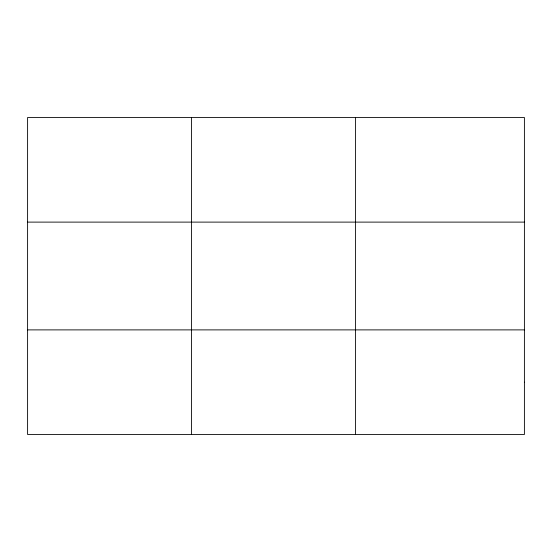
<?xml version="1.0" encoding="UTF-8"?>
<svg xmlns="http://www.w3.org/2000/svg" width="552" height="552" viewBox="0 0 552 552"><rect width="100%" height="100%" fill="white"/><g stroke="black" fill="none" stroke-linecap="round" stroke-linejoin="round"><path stroke-width="0.83" d="M191.544 434.5L191.544 117.5M355.488 434.5L355.488 117.5M27.6 222.111L524.4 222.111M27.6 329.889L524.4 329.889M524.4 382.191L524.4 434.5L27.6 434.5L27.6 117.5L524.4 117.5L524.4 382.191"/></g></svg>
